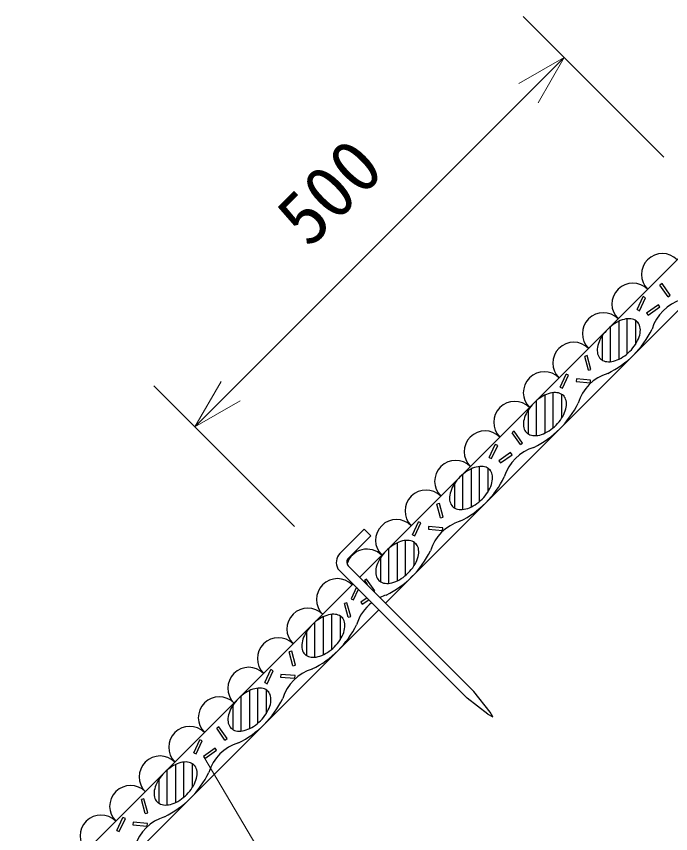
# Model space of a CAD drawing. Units: millimetres, scale not verified. Extents: x 200 to 8201, y 200 to 5825.
# Drawn here: x 2026 to 2652, y 3101 to 3884 of the extents above; entities that cross this region are included whole.
import ezdxf
from ezdxf.enums import TextEntityAlignment as Align

# ---------------------------------------------------------------- set-up
doc = ezdxf.new("R2010")
doc.units = ezdxf.units.MM
doc.header["$LTSCALE"] = 20
for name, color, linetype, lineweight in [('C-STR', 7, 'Continuous', 25), ('C-STR-DIM', 1, 'Continuous', 13), ('C-STR-HTXT', 1, 'Continuous', 13)]:
    doc.layers.add(name, color=color, linetype=linetype, lineweight=lineweight)
doc.styles.add('ＭＳ ゴシック', font='')
doc.styles.get('ＭＳ ゴシック').set_extended_font_data('MS Gothic')

msp = doc.modelspace()

# ---------------------------------------------------------------- linework, layer by layer
at = {"layer": 'C-STR'}
for p, q in [((2354.87, 3346.86), (2701.95, 3693.95)), ((2379.62, 3322.11), (2726.71, 3669.21)), ((2650.01, 3615.18), (2642.15, 3626.41)), ((2620.2, 3602.88), (2625.99, 3615.3)), ((2630.84, 3597.51), (2642.07, 3605.37)), ((2602.77, 3591.74), (2602.77, 3555.36)), ((2610.77, 3560.55), (2610.77, 3594.08)), ((2618.77, 3592.55), (2618.77, 3569.61)), ((2621.31, 3591.23), (2620.45, 3590.24)), ((2594.77, 3553.02), (2594.77, 3586.55)), ((2586.77, 3577.49), (2586.77, 3554.55)), ((2573.67, 3544.9), (2570.12, 3558.15)), ((2546.62, 3528.72), (2552.41, 3541.14)), ((2561.91, 3534.08), (2575.57, 3532.88)), ((2532.06, 3521.03), (2532.06, 3484.65)), ((2540.06, 3489.84), (2540.06, 3523.37)), ((2548.06, 3521.84), (2548.06, 3498.9)), ((2550.6, 3520.52), (2549.74, 3519.53)), ((2524.06, 3482.31), (2524.06, 3515.84)), ((2516.06, 3506.78), (2516.06, 3483.84)), ((2508.59, 3473.76), (2500.73, 3484.99)), ((2478.78, 3461.46), (2484.57, 3473.88)), ((2489.42, 3456.08), (2500.65, 3463.95)), ((2461.35, 3450.32), (2461.35, 3413.94)), ((2469.35, 3419.13), (2469.35, 3452.66)), ((2477.35, 3451.13), (2477.35, 3428.19)), ((2479.89, 3449.81), (2479.03, 3448.82)), ((2453.35, 3411.6), (2453.35, 3445.13)), ((2445.35, 3436.07), (2445.35, 3413.13)), ((2432.25, 3403.48), (2428.7, 3416.72)), ((2405.2, 3387.3), (2410.99, 3399.72)), ((2335.75, 3369.33), (2359.04, 3392.63)), ((2365.4, 3386.27), (2359.04, 3392.63)), ((2420.49, 3392.66), (2434.15, 3391.46)), ((2365.4, 3386.27), (2344.15, 3365.01)), ((2390.64, 3379.61), (2390.64, 3343.23)), ((2398.64, 3348.42), (2398.64, 3381.95)), ((2406.64, 3380.42), (2406.64, 3357.48)), ((2382.64, 3340.89), (2382.64, 3374.42)), ((2409.18, 3379.1), (2408.32, 3378.11)), ((2374.64, 3365.36), (2374.64, 3342.42)), ((2343.85, 3357.66), (2464.1, 3237.49)), ((2333.88, 3354.9), (2457.74, 3231.12)), ((2065.37, 3057.37), (2348.4, 3340.39)), ((2359.31, 3343.57), (2361.98, 3339.75)), ((2351.68, 3337.12), (2346.57, 3326.17)), ((2348.83, 3325.12), (2353.55, 3335.25)), ((2368.48, 3333.25), (2369.21, 3333.77)), ((2346.57, 3326.17), (2348.83, 3325.12)), ((2361.77, 3327.03), (2355.78, 3322.84)), ((2357.21, 3320.8), (2363.56, 3325.24)), ((2343.7, 3308.38), (2340.16, 3321.63)), ((2355.78, 3322.84), (2357.21, 3320.8)), ((2026.06, 2968.56), (2373.16, 3315.65)), ((2327.93, 3277.71), (2327.93, 3311.24)), ((2335.93, 3309.71), (2335.93, 3286.77)), ((2311.93, 3270.18), (2311.93, 3303.71)), ((2319.93, 3308.9), (2319.93, 3272.52)), ((2338.47, 3308.39), (2337.61, 3307.4)), ((2303.93, 3294.65), (2303.93, 3271.71)), ((2290.83, 3262.06), (2287.28, 3275.3)), ((2263.78, 3245.87), (2269.57, 3258.3)), ((2279.07, 3251.23), (2292.72, 3250.04)), ((2257.22, 3207), (2257.22, 3240.53)), ((2265.22, 3239), (2265.22, 3216.06)), ((2241.22, 3199.47), (2241.22, 3233)), ((2249.22, 3238.19), (2249.22, 3201.81)), ((2267.75, 3237.68), (2266.9, 3236.69)), ((2477.54, 3215.57), (2457.74, 3231.12)), ((2479.66, 3217.69), (2464.1, 3237.49)), ((2233.22, 3223.94), (2233.22, 3201)), ((2477.54, 3215.57), (2482.14, 3213.1)), ((2482.14, 3213.1), (2479.66, 3217.69)), ((2225.75, 3190.92), (2217.89, 3202.15)), ((2195.94, 3178.61), (2201.73, 3191.04)), ((2206.57, 3173.24), (2217.81, 3181.1)), ((2186.51, 3136.29), (2186.51, 3169.82)), ((2194.51, 3168.29), (2194.51, 3145.35)), ((2170.51, 3128.76), (2170.51, 3162.29)), ((2178.51, 3167.48), (2178.51, 3131.1)), ((2197.04, 3166.97), (2196.19, 3165.98)), ((2162.51, 3153.23), (2162.51, 3130.29)), ((2149.41, 3120.64), (2145.86, 3133.88)), ((2122.36, 3104.45), (2128.15, 3116.88)), ((2137.65, 3109.81), (2151.3, 3108.62))]:
    msp.add_line(p, q, dxfattribs=at)
for points in [[(2650.01, 3615.18), (2652.05, 3616.61), (2644.19, 3627.84), (2642.15, 3626.41)], [(2620.2, 3602.88), (2622.46, 3601.83), (2628.25, 3614.25), (2625.99, 3615.3)], [(2642.07, 3605.37), (2640.64, 3607.41), (2629.41, 3599.54), (2630.84, 3597.51)], [(2620.45, 3591.23), (2619.46, 3592.09), (2618.34, 3592.8), (2617.1, 3593.37), (2615.76, 3593.79), (2614.31, 3594.06), (2612.78, 3594.17), (2611.17, 3594.12), (2609.5, 3593.91), (2607.77, 3593.55), (2606.01, 3593.04), (2604.22, 3592.38), (2602.43, 3591.58), (2600.63, 3590.64), (2598.85, 3589.57), (2597.1, 3588.37), (2595.4, 3587.07), (2593.75, 3585.66), (2592.17, 3584.16), (2590.67, 3582.58), (2589.26, 3580.93), (2587.95, 3579.22), (2586.76, 3577.47), (2585.69, 3575.7), (2584.75, 3573.9), (2583.95, 3572.1), (2583.29, 3570.32), (2582.77, 3568.55), (2582.41, 3566.83), (2582.21, 3565.16), (2582.16, 3563.55), (2582.27, 3562.01), (2582.53, 3560.57), (2582.95, 3559.22), (2583.52, 3557.99), (2584.24, 3556.87), (2585.1, 3555.88), (2586.09, 3555.02), (2587.21, 3554.3), (2588.44, 3553.73), (2589.79, 3553.31), (2591.23, 3553.05), (2592.77, 3552.94), (2594.38, 3552.99), (2596.05, 3553.19), (2597.77, 3553.55), (2599.54, 3554.07), (2601.32, 3554.73), (2603.12, 3555.53), (2604.92, 3556.47), (2606.69, 3557.54), (2608.44, 3558.73), (2610.15, 3560.04), (2611.8, 3561.45), (2613.38, 3562.95), (2614.88, 3564.53), (2616.29, 3566.18), (2617.59, 3567.88), (2618.79, 3569.63), (2619.86, 3571.41), (2620.8, 3573.21), (2621.6, 3575), (2622.26, 3576.79), (2622.77, 3578.55), (2623.13, 3580.28), (2623.34, 3581.95), (2623.39, 3583.56), (2623.28, 3585.09), (2623.01, 3586.54), (2622.59, 3587.88), (2622.02, 3589.12), (2621.31, 3590.24)], [(2573.67, 3544.9), (2576.07, 3545.55), (2572.53, 3558.79), (2570.12, 3558.15)], [(2546.62, 3528.72), (2548.88, 3527.66), (2554.67, 3540.09), (2552.41, 3541.14)], [(2575.57, 3532.88), (2575.78, 3535.36), (2562.13, 3536.56), (2561.91, 3534.08)], [(2549.74, 3520.52), (2548.75, 3521.38), (2547.63, 3522.09), (2546.39, 3522.66), (2545.05, 3523.08), (2543.6, 3523.35), (2542.07, 3523.46), (2540.46, 3523.41), (2538.79, 3523.2), (2537.06, 3522.84), (2535.3, 3522.33), (2533.51, 3521.67), (2531.72, 3520.87), (2529.92, 3519.93), (2528.14, 3518.86), (2526.39, 3517.66), (2524.69, 3516.36), (2523.04, 3514.95), (2521.46, 3513.45), (2519.96, 3511.87), (2518.55, 3510.22), (2517.24, 3508.51), (2516.05, 3506.76), (2514.98, 3504.98), (2514.04, 3503.19), (2513.23, 3501.39), (2512.57, 3499.61), (2512.06, 3497.84), (2511.7, 3496.12), (2511.5, 3494.45), (2511.45, 3492.84), (2511.56, 3491.3), (2511.82, 3489.86), (2512.24, 3488.51), (2512.81, 3487.28), (2513.53, 3486.16), (2514.38, 3485.17), (2515.38, 3484.31), (2516.5, 3483.59), (2517.73, 3483.02), (2519.08, 3482.6), (2520.52, 3482.34), (2522.06, 3482.23), (2523.67, 3482.28), (2525.34, 3482.48), (2527.06, 3482.84), (2528.82, 3483.35), (2530.61, 3484.02), (2532.41, 3484.82), (2534.2, 3485.76), (2535.98, 3486.83), (2537.73, 3488.02), (2539.44, 3489.33), (2541.09, 3490.74), (2542.67, 3492.24), (2544.17, 3493.82), (2545.58, 3495.47), (2546.88, 3497.17), (2548.08, 3498.92), (2549.15, 3500.7), (2550.09, 3502.5), (2550.89, 3504.29), (2551.55, 3506.08), (2552.06, 3507.84), (2552.42, 3509.57), (2552.63, 3511.24), (2552.68, 3512.85), (2552.57, 3514.38), (2552.3, 3515.83), (2551.88, 3517.17), (2551.31, 3518.41), (2550.6, 3519.53)], [(2508.59, 3473.76), (2510.63, 3475.19), (2502.77, 3486.42), (2500.73, 3484.99)], [(2478.78, 3461.46), (2481.04, 3460.4), (2486.83, 3472.83), (2484.57, 3473.88)], [(2500.65, 3463.95), (2499.22, 3465.99), (2487.99, 3458.12), (2489.42, 3456.08)], [(2479.03, 3449.81), (2478.04, 3450.67), (2476.92, 3451.38), (2475.68, 3451.95), (2474.34, 3452.37), (2472.89, 3452.64), (2471.36, 3452.74), (2469.75, 3452.7), (2468.08, 3452.49), (2466.35, 3452.13), (2464.59, 3451.62), (2462.8, 3450.96), (2461.01, 3450.16), (2459.21, 3449.22), (2457.43, 3448.15), (2455.68, 3446.95), (2453.98, 3445.65), (2452.33, 3444.24), (2450.75, 3442.74), (2449.24, 3441.16), (2447.84, 3439.51), (2446.53, 3437.8), (2445.34, 3436.05), (2444.27, 3434.27), (2443.33, 3432.48), (2442.52, 3430.68), (2441.86, 3428.89), (2441.35, 3427.13), (2440.99, 3425.41), (2440.79, 3423.74), (2440.74, 3422.13), (2440.85, 3420.59), (2441.11, 3419.15), (2441.53, 3417.8), (2442.1, 3416.57), (2442.82, 3415.45), (2443.67, 3414.45), (2444.67, 3413.6), (2445.78, 3412.88), (2447.02, 3412.31), (2448.37, 3411.89), (2449.81, 3411.63), (2451.35, 3411.52), (2452.95, 3411.57), (2454.63, 3411.77), (2456.35, 3412.13), (2458.11, 3412.64), (2459.9, 3413.3), (2461.7, 3414.11), (2463.49, 3415.05), (2465.27, 3416.12), (2467.02, 3417.31), (2468.73, 3418.62), (2470.38, 3420.03), (2471.96, 3421.53), (2473.46, 3423.11), (2474.87, 3424.76), (2476.17, 3426.46), (2477.36, 3428.21), (2478.44, 3429.99), (2479.38, 3431.79), (2480.18, 3433.58), (2480.84, 3435.37), (2481.35, 3437.13), (2481.71, 3438.86), (2481.92, 3440.53), (2481.96, 3442.14), (2481.86, 3443.67), (2481.59, 3445.12), (2481.17, 3446.46), (2480.6, 3447.7), (2479.89, 3448.82)], [(2432.25, 3403.48), (2434.65, 3404.13), (2431.11, 3417.37), (2428.7, 3416.72)], [(2405.2, 3387.3), (2407.45, 3386.24), (2413.25, 3398.67), (2410.99, 3399.72)], [(2434.15, 3391.46), (2434.36, 3393.94), (2420.7, 3395.14), (2420.49, 3392.66)], [(2408.32, 3379.1), (2407.33, 3379.96), (2406.21, 3380.67), (2404.97, 3381.24), (2403.62, 3381.66), (2402.18, 3381.93), (2400.65, 3382.03), (2399.04, 3381.99), (2397.37, 3381.78), (2395.64, 3381.42), (2393.88, 3380.91), (2392.09, 3380.25), (2390.29, 3379.45), (2388.5, 3378.51), (2386.72, 3377.43), (2384.97, 3376.24), (2383.27, 3374.94), (2381.62, 3373.53), (2380.03, 3372.03), (2378.53, 3370.45), (2377.13, 3368.8), (2375.82, 3367.09), (2374.63, 3365.34), (2373.56, 3363.56), (2372.62, 3361.77), (2371.81, 3359.97), (2371.15, 3358.18), (2370.64, 3356.42), (2370.28, 3354.7), (2370.08, 3353.02), (2370.03, 3351.42), (2370.14, 3349.88), (2370.4, 3348.44), (2370.82, 3347.09), (2371.39, 3345.85), (2372.11, 3344.74), (2372.96, 3343.74), (2373.96, 3342.89), (2375.07, 3342.17), (2376.31, 3341.6), (2377.66, 3341.18), (2379.1, 3340.92), (2380.64, 3340.81), (2382.24, 3340.86), (2383.92, 3341.06), (2385.64, 3341.42), (2387.4, 3341.93), (2389.19, 3342.59), (2390.99, 3343.4), (2392.78, 3344.34), (2394.56, 3345.41), (2396.31, 3346.6), (2398.02, 3347.91), (2399.67, 3349.31), (2401.25, 3350.82), (2402.75, 3352.4), (2404.16, 3354.05), (2405.46, 3355.75), (2406.65, 3357.5), (2407.72, 3359.28), (2408.67, 3361.07), (2409.47, 3362.87), (2410.13, 3364.66), (2410.64, 3366.42), (2411, 3368.15), (2411.21, 3369.82), (2411.25, 3371.43), (2411.15, 3372.96), (2410.88, 3374.41), (2410.46, 3375.75), (2409.89, 3376.99), (2409.18, 3378.11)], [(2369.21, 3333.77), (2361.35, 3345), (2359.31, 3343.57)], [(2343.7, 3308.38), (2346.11, 3309.03), (2342.56, 3322.27), (2340.16, 3321.63)], [(2337.61, 3308.39), (2336.62, 3309.25), (2335.5, 3309.96), (2334.26, 3310.53), (2332.91, 3310.95), (2331.47, 3311.21), (2329.94, 3311.32), (2328.33, 3311.28), (2326.65, 3311.07), (2324.93, 3310.71), (2323.17, 3310.2), (2321.38, 3309.54), (2319.58, 3308.74), (2317.79, 3307.79), (2316.01, 3306.72), (2314.26, 3305.53), (2312.55, 3304.23), (2310.9, 3302.82), (2309.32, 3301.32), (2307.82, 3299.74), (2306.42, 3298.09), (2305.11, 3296.38), (2303.92, 3294.63), (2302.85, 3292.85), (2301.91, 3291.06), (2301.1, 3289.26), (2300.44, 3287.47), (2299.93, 3285.71), (2299.57, 3283.99), (2299.37, 3282.31), (2299.32, 3280.7), (2299.43, 3279.17), (2299.69, 3277.73), (2300.11, 3276.38), (2300.68, 3275.14), (2301.4, 3274.03), (2302.25, 3273.03), (2303.24, 3272.18), (2304.36, 3271.46), (2305.6, 3270.89), (2306.95, 3270.47), (2308.39, 3270.21), (2309.92, 3270.1), (2311.53, 3270.15), (2313.21, 3270.35), (2314.93, 3270.71), (2316.69, 3271.22), (2318.48, 3271.88), (2320.28, 3272.69), (2322.07, 3273.63), (2323.85, 3274.7), (2325.6, 3275.89), (2327.31, 3277.2), (2328.96, 3278.6), (2330.54, 3280.1), (2332.04, 3281.69), (2333.45, 3283.34), (2334.75, 3285.04), (2335.94, 3286.79), (2337.01, 3288.57), (2337.95, 3290.36), (2338.76, 3292.16), (2339.42, 3293.95), (2339.93, 3295.71), (2340.29, 3297.44), (2340.49, 3299.11), (2340.54, 3300.72), (2340.43, 3302.25), (2340.17, 3303.69), (2339.75, 3305.04), (2339.18, 3306.28), (2338.47, 3307.4)], [(2290.83, 3262.06), (2293.23, 3262.7), (2289.68, 3275.95), (2287.28, 3275.3)], [(2263.78, 3245.87), (2266.03, 3244.82), (2271.83, 3257.25), (2269.57, 3258.3)], [(2292.72, 3250.04), (2292.94, 3252.52), (2279.28, 3253.71), (2279.07, 3251.23)], [(2266.9, 3237.68), (2265.91, 3238.54), (2264.79, 3239.25), (2263.55, 3239.82), (2262.2, 3240.24), (2260.76, 3240.5), (2259.23, 3240.61), (2257.62, 3240.56), (2255.94, 3240.36), (2254.22, 3240), (2252.46, 3239.49), (2250.67, 3238.83), (2248.87, 3238.02), (2247.08, 3237.08), (2245.3, 3236.01), (2243.55, 3234.82), (2241.84, 3233.52), (2240.19, 3232.11), (2238.61, 3230.61), (2237.11, 3229.03), (2235.7, 3227.38), (2234.4, 3225.67), (2233.21, 3223.92), (2232.14, 3222.14), (2231.2, 3220.35), (2230.39, 3218.55), (2229.73, 3216.76), (2229.22, 3215), (2228.86, 3213.28), (2228.66, 3211.6), (2228.61, 3209.99), (2228.72, 3208.46), (2228.98, 3207.02), (2229.4, 3205.67), (2229.97, 3204.43), (2230.68, 3203.31), (2231.54, 3202.32), (2232.53, 3201.47), (2233.65, 3200.75), (2234.89, 3200.18), (2236.24, 3199.76), (2237.68, 3199.5), (2239.21, 3199.39), (2240.82, 3199.44), (2242.5, 3199.64), (2244.22, 3200), (2245.98, 3200.51), (2247.77, 3201.17), (2249.57, 3201.98), (2251.36, 3202.92), (2253.14, 3203.99), (2254.89, 3205.18), (2256.6, 3206.49), (2258.25, 3207.89), (2259.83, 3209.39), (2261.33, 3210.97), (2262.73, 3212.62), (2264.04, 3214.33), (2265.23, 3216.08), (2266.3, 3217.86), (2267.24, 3219.65), (2268.05, 3221.45), (2268.71, 3223.24), (2269.22, 3225), (2269.58, 3226.72), (2269.78, 3228.4), (2269.83, 3230.01), (2269.72, 3231.54), (2269.46, 3232.98), (2269.04, 3234.33), (2268.47, 3235.57), (2267.75, 3236.69)], [(2225.75, 3190.92), (2227.79, 3192.35), (2219.93, 3203.58), (2217.89, 3202.15)], [(2195.94, 3178.61), (2198.19, 3177.56), (2203.99, 3189.99), (2201.73, 3191.04)], [(2217.81, 3181.1), (2216.38, 3183.14), (2205.15, 3175.28), (2206.57, 3173.24)], [(2196.19, 3166.97), (2195.2, 3167.82), (2194.08, 3168.54), (2192.84, 3169.11), (2191.49, 3169.53), (2190.05, 3169.79), (2188.52, 3169.9), (2186.91, 3169.85), (2185.23, 3169.65), (2183.51, 3169.29), (2181.75, 3168.78), (2179.96, 3168.12), (2178.16, 3167.31), (2176.37, 3166.37), (2174.59, 3165.3), (2172.84, 3164.11), (2171.13, 3162.8), (2169.48, 3161.4), (2167.9, 3159.9), (2166.4, 3158.32), (2164.99, 3156.67), (2163.69, 3154.96), (2162.5, 3153.21), (2161.43, 3151.43), (2160.48, 3149.64), (2159.68, 3147.84), (2159.02, 3146.05), (2158.51, 3144.29), (2158.15, 3142.57), (2157.94, 3140.89), (2157.9, 3139.28), (2158.01, 3137.75), (2158.27, 3136.31), (2158.69, 3134.96), (2159.26, 3133.72), (2159.97, 3132.6), (2160.83, 3131.61), (2161.82, 3130.75), (2162.94, 3130.04), (2164.18, 3129.47), (2165.53, 3129.05), (2166.97, 3128.79), (2168.5, 3128.68), (2170.11, 3128.73), (2171.78, 3128.93), (2173.51, 3129.29), (2175.27, 3129.8), (2177.06, 3130.46), (2178.86, 3131.27), (2180.65, 3132.21), (2182.43, 3133.28), (2184.18, 3134.47), (2185.88, 3135.77), (2187.53, 3137.18), (2189.12, 3138.68), (2190.62, 3140.26), (2192.02, 3141.91), (2193.33, 3143.62), (2194.52, 3145.37), (2195.59, 3147.15), (2196.53, 3148.94), (2197.34, 3150.74), (2198, 3152.53), (2198.51, 3154.29), (2198.87, 3156.01), (2199.07, 3157.69), (2199.12, 3159.3), (2199.01, 3160.83), (2198.75, 3162.27), (2198.33, 3163.62), (2197.76, 3164.86), (2197.04, 3165.98)], [(2149.41, 3120.64), (2151.81, 3121.28), (2148.26, 3134.53), (2145.86, 3133.88)], [(2122.36, 3104.45), (2124.61, 3103.4), (2130.41, 3115.83), (2128.15, 3116.88)], [(2151.3, 3108.62), (2151.52, 3111.1), (2137.86, 3112.29), (2137.65, 3109.81)]]:
    msp.add_lwpolyline(points, dxfattribs=at)
for centre, radius, start, end in [((2644.49, 3636.49), 20, 45, 225), ((2616.21, 3608.2), 20, 45, 225), ((2675.25, 3571.79), 42.5, 106.92751, 163.07249), ((2587.92, 3579.92), 20, 45, 225), ((2551.51, 3624.82), 92.5, 296.07536, 333.92464), ((2559.64, 3551.63), 20, 45, 225), ((2531.36, 3523.35), 20, 45, 225), ((2604.54, 3501.08), 42.5, 106.92751, 163.07249), ((2503.07, 3495.06), 20, 45, 225), ((2480.8, 3554.11), 92.5, 296.07536, 333.92464), ((2474.79, 3466.78), 20, 45, 225), ((2533.83, 3430.36), 42.5, 106.92751, 163.07249), ((2446.5, 3438.5), 20, 45, 225), ((2410.09, 3483.4), 92.5, 296.07536, 333.92464), ((2418.22, 3410.21), 20, 45, 225), ((2389.93, 3381.93), 20, 45, 225), ((2463.12, 3359.65), 42.5, 106.92751, 163.07249), ((2361.65, 3353.64), 20, 45, 162.23087), ((2339.38, 3412.69), 92.5, 296.07536, 333.92464), ((2344.43, 3360.87), 12.12, 135.76262, 209.53793), ((2347.39, 3361.2), 5, 130.3409, 225.01704), ((2333.37, 3325.36), 20, 45, 225), ((2392.41, 3288.94), 42.5, 106.92751, 115.17844), ((2305.08, 3297.08), 20, 45, 225), ((2392.41, 3288.94), 42.5, 127.87805, 163.07249), ((2268.67, 3341.98), 92.5, 296.07536, 333.92464), ((2276.8, 3268.79), 20, 45, 225), ((2248.51, 3240.51), 20, 45, 225), ((2321.7, 3218.23), 42.5, 106.92751, 163.07249), ((2220.23, 3212.22), 20, 45, 225), ((2197.95, 3271.27), 92.5, 296.07536, 333.92464), ((2191.94, 3183.94), 20, 45, 225), ((2250.99, 3147.52), 42.5, 106.92751, 163.07249), ((2163.66, 3155.65), 20, 45, 225), ((2127.24, 3200.55), 92.5, 296.07536, 333.92464), ((2135.38, 3127.37), 20, 45, 225), ((2107.09, 3099.09), 20, 45, 225), ((2180.28, 3076.81), 42.5, 106.92751, 163.07249)]:
    msp.add_arc(centre, radius, start, end, dxfattribs=at)
at = {"layer": 'C-STR-DIM'}
for p, q in [((2645.84, 3748.85), (2511.14, 3883.56)), ((2196.98, 3490.61), (2550.53, 3844.17)), ((2550.53, 3844.17), (2507.23, 3819.17)), ((2550.53, 3844.17), (2525.53, 3800.87)), ((2292.29, 3395.3), (2157.58, 3530.01)), ((2196.98, 3490.61), (2221.98, 3533.92)), ((2196.98, 3490.61), (2240.28, 3515.61))]:
    msp.add_line(p, q, dxfattribs=at)
at = {"layer": 'C-STR-HTXT'}
msp.add_line((2206.57, 3173.24), (2379.5, 2881.12), dxfattribs=at)

# ---------------------------------------------------------------- texts
at = {"layer": 'C-STR-DIM', "color": 7, "style": 'ＭＳ ゴシック'}
msp.add_text('500', height=51.32, rotation=45, dxfattribs=at).set_placement((2317.25, 3649.65), align=Align.BOTTOM_LEFT)

doc.saveas('drawing.dxf')
